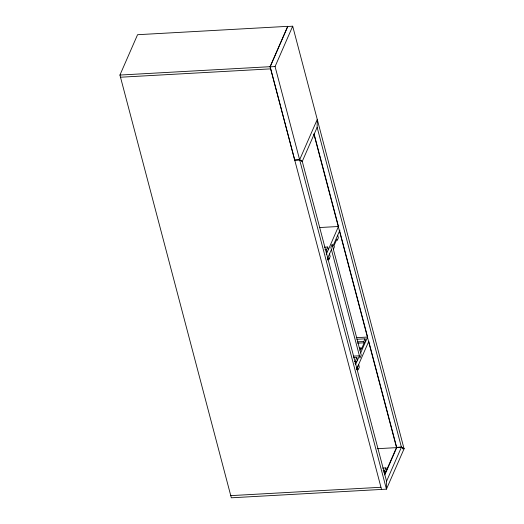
<?xml version="1.0" encoding="UTF-8"?>
<svg xmlns="http://www.w3.org/2000/svg" width="524" height="524" viewBox="0 0 524 524"><rect width="100%" height="100%" fill="white"/><g stroke="black" fill="none" stroke-linecap="round" stroke-linejoin="round"><path stroke-width="0.79" d="M404.043 448.721L401.41 447.116L317.138 127.345L317.262 119.42L299.63 159.774L294.711 160.049L270.142 66.83L287.774 26.475L292.693 26.2L404.043 448.721L402.642 448.799M294.724 160.128L299.649 159.859L302.283 161.464L386.555 481.235L386.437 489.161L231.333 497.8L119.93 75.056L137.563 34.708L287.735 26.338L270.109 66.692L381.531 489.436M317.138 127.345L302.269 161.385L299.63 159.774L275.067 66.555L292.693 26.2M326.229 252.411L326.858 250.976L326.518 249.673L327.683 247.014L324.428 247.19M326.17 254.638L338.766 225.805M327.33 258.941L331.423 249.568M332.675 246.699L339.919 230.115M327.749 260.068L328.686 257.913L329.033 259.216L327.402 259.301M329.033 259.216L330.192 256.55L329.511 253.95M333.362 249.3L334.397 246.935L334.05 245.632L336.873 239.173L337.22 240.47L338.38 237.811L337.698 235.211M353.562 357.754L356.818 357.571L355.652 360.237L355.999 361.54L355.056 363.695M359.988 350.32L361.016 347.962L359.392 348.047M361.016 347.962L361.364 349.259L364.187 342.801L363.839 341.497L365.005 338.832L356.87 339.29M355.619 364.481L359.418 355.796L353.72 356.11M360.669 352.921L367.599 337.063L339.611 230.829M356.602 369.191L368.719 341.452M356.464 369.584L358.658 364.553L359.346 367.154L358.18 369.82L357.84 368.516L357.211 369.957M384.446 473.296L385.075 471.862L384.727 470.565L385.893 467.899L382.638 468.083M384.551 474.849L396.504 447.47L401.43 447.195L404.07 448.806L386.437 489.161L299.649 159.859M384.695 474.81L386.581 470.5L385.893 467.899M386.129 471.921L396.419 448.354M386.561 481.235L401.43 447.195M119.93 75.056L270.109 66.692M270.142 66.83L275.067 66.555M120.5 77.225L270.679 68.86M319.751 227.534L338.465 226.492M324.887 249.765L326.518 249.673M356.215 337.692L367.606 337.056M357.335 341.858L363.839 341.497M357.676 343.161L364.187 342.801M354.368 361.632L355.999 361.54M401.41 447.116L396.485 447.391L313.883 133.954M377.214 448.708L396.74 447.62M383.103 470.65L384.727 470.565M383.444 471.954L385.075 471.862M230.763 495.632L380.941 487.268M314.112 134.078L338.262 225.7M368.745 341.393L396.688 447.411M365.005 338.832L365.693 341.432M327.683 247.014L328.365 249.614M356.818 357.571L357.506 360.178M332.105 244.531L330.854 247.4L359.988 357.964L361.246 355.089L332.105 244.531"/></g></svg>
